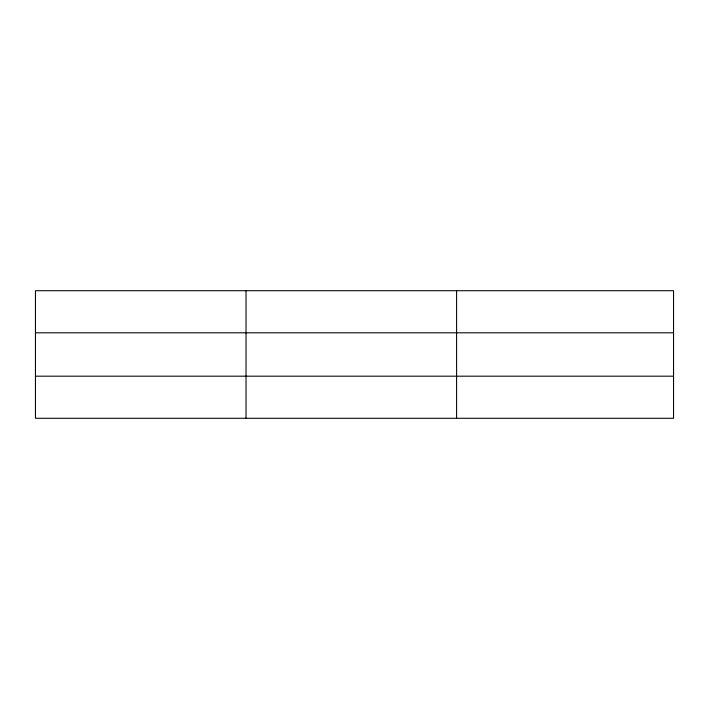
<?xml version="1.0" encoding="UTF-8"?>
<svg xmlns="http://www.w3.org/2000/svg" width="709" height="709" viewBox="0 0 709 709"><rect width="100%" height="100%" fill="white"/><g stroke="black" fill="none" stroke-linecap="round" stroke-linejoin="round"><path stroke-width="1.06" d="M246.023 418.283L246.023 290.717M456.596 418.283L456.596 290.717M673.55 376.187L673.55 418.283L35.45 418.283L35.45 290.717L673.55 290.717L673.55 376.187L35.45 376.187M35.45 332.813L673.55 332.813"/></g></svg>
